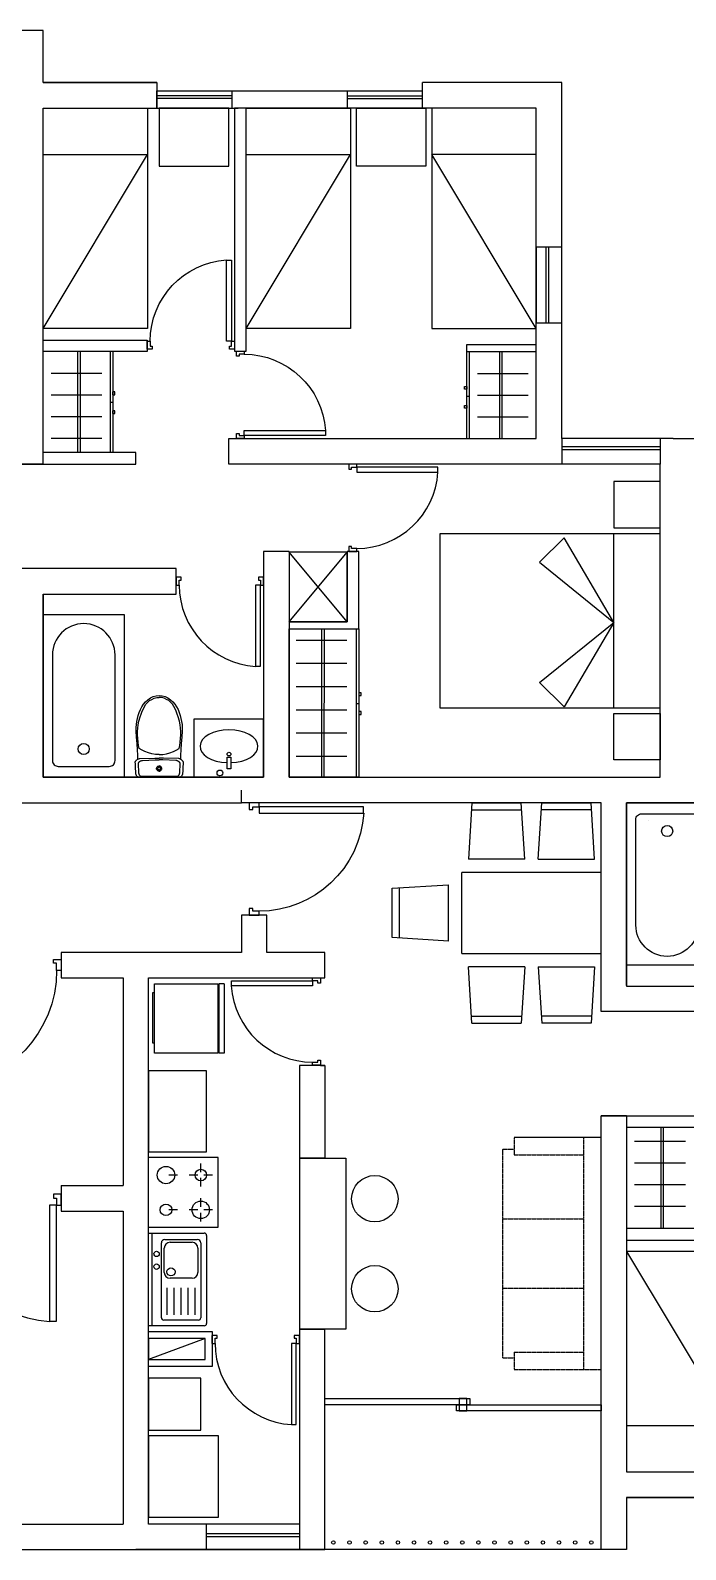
# Model space of a CAD drawing. Header units: inches. Extents: x -1960 to 5063, y 53 to 5870.
# Drawn here: x 1763 to 2327, y 2011 to 3321 of the extents above; entities that cross this region are included whole.
import ezdxf

# ---------------------------------------------------------------- set-up
doc = ezdxf.new("R2010")
doc.units = ezdxf.units.IN
doc.header["$MEASUREMENT"] = 0
doc.linetypes.add('HIDDEN', pattern=[0.375, 0.25, -0.125])
for name, color, linetype in [('00_CONJUNTO', 1, 'Continuous'), ('01 BLOQUES MUEBLES', 1, 'Continuous'), ('01 MUROS', 7, 'Continuous'), ('01 PUERTAS Y VENTANAS', 246, 'Continuous')]:
    doc.layers.add(name, color=color, linetype=linetype)

# ---------------------------------------------------------------- blocks, each defined once
blk = doc.blocks.new('*U26')
at = {"layer": '01 PUERTAS Y VENTANAS'}
for points in [[(1648.7, 4997.8), (1648.7, 5000.8), (1641.2, 5000.8), (1641.2, 4995.8), (1643.8, 4995.8), (1643.8, 4997.8)], [(1726.7, 4997.8), (1648.7, 4997.8), (1648.7, 4993.1), (1726.7, 4993.1)], [(1648.7, 4916.8), (1648.7, 4919.8), (1643.8, 4919.8), (1643.8, 4921.8), (1641.2, 4921.8), (1641.2, 4916.8)]]:
    blk.add_lwpolyline(points, close=True, dxfattribs=at)
at = {"layer": '01 PUERTAS Y VENTANAS', "color": 8}
blk.add_arc((1648.6, 4998.1), 78.3, 270.0842, 356.3535, dxfattribs=at)
blk = doc.blocks.new('*U28')
at = {"layer": '01 PUERTAS Y VENTANAS'}
for points in [[(1557.2, 4993.3), (1560.2, 4993.3), (1560.2, 4998.2), (1562.2, 4998.2), (1562.2, 5000.8), (1557.2, 5000.8)], [(1638.2, 4915.3), (1638.2, 4993.3), (1633.5, 4993.3), (1633.5, 4915.3)], [(1638.2, 4993.3), (1641.2, 4993.3), (1641.2, 5000.8), (1636.2, 5000.8), (1636.2, 4998.2), (1638.2, 4998.2)]]:
    blk.add_lwpolyline(points, close=True, dxfattribs=at)
at = {"layer": '01 PUERTAS Y VENTANAS', "color": 8}
blk.add_arc((1638.5, 4993.4), 78.3, 180.0842, 266.3535, dxfattribs=at)
blk = doc.blocks.new('*U27')
at = {"layer": '01 PUERTAS Y VENTANAS'}
for points in [[(1648.7, 4997.8), (1648.7, 5000.8), (1641.2, 5000.8), (1641.2, 4995.8), (1643.8, 4995.8), (1643.8, 4997.8)], [(1726.7, 4997.8), (1648.7, 4997.8), (1648.7, 4993.1), (1726.7, 4993.1)], [(1648.7, 4916.8), (1648.7, 4919.8), (1643.8, 4919.8), (1643.8, 4921.8), (1641.2, 4921.8), (1641.2, 4916.8)]]:
    blk.add_lwpolyline(points, close=True, dxfattribs=at)
at = {"layer": '01 PUERTAS Y VENTANAS', "color": 8}
blk.add_arc((1648.6, 4998.1), 78.3, 270.0842, 356.3535, dxfattribs=at)
blk = doc.blocks.new('*U23')
at = {"layer": '01 PUERTAS Y VENTANAS'}
for points in [[(1557.2, 4993.3), (1560.2, 4993.3), (1560.2, 4998.2), (1562.2, 4998.2), (1562.2, 5000.8), (1557.2, 5000.8)], [(1638.2, 4915.3), (1638.2, 4993.3), (1633.5, 4993.3), (1633.5, 4915.3)], [(1638.2, 4993.3), (1641.2, 4993.3), (1641.2, 5000.8), (1636.2, 5000.8), (1636.2, 4998.2), (1638.2, 4998.2)]]:
    blk.add_lwpolyline(points, close=True, dxfattribs=at)
at = {"layer": '01 PUERTAS Y VENTANAS', "color": 8}
blk.add_arc((1638.5, 4993.4), 78.3, 180.0842, 266.3535, dxfattribs=at)
blk = doc.blocks.new('*U24')
at = {"layer": '01 PUERTAS Y VENTANAS'}
for points in [[(1555.7, 4997.8), (1633.7, 4997.8), (1633.7, 4993.1), (1555.7, 4993.1)], [(1633.7, 4997.8), (1633.7, 5000.8), (1641.2, 5000.8), (1641.2, 4995.8), (1638.7, 4995.8), (1638.7, 4997.8)], [(1633.7, 4916.8), (1633.7, 4919.8), (1638.7, 4919.8), (1638.7, 4921.8), (1641.2, 4921.8), (1641.2, 4916.8)]]:
    blk.add_lwpolyline(points, close=True, dxfattribs=at)
at = {"layer": '01 PUERTAS Y VENTANAS', "color": 8}
blk.add_arc((1633.8, 4998.1), 78.3, 183.6465, 269.9158, dxfattribs=at)
blk = doc.blocks.new('*U25')
at = {"layer": '01 PUERTAS Y VENTANAS'}
for points in [[(1644.2, 4993.3), (1641.2, 4993.3), (1641.2, 5000.8), (1646.2, 5000.8), (1646.2, 4998.2), (1644.2, 4998.2)], [(1725.2, 4993.3), (1722.2, 4993.3), (1722.2, 4998.2), (1720.2, 4998.2), (1720.2, 5000.8), (1725.2, 5000.8)], [(1644.2, 4915.3), (1644.2, 4993.3), (1648.9, 4993.3), (1648.9, 4915.3)]]:
    blk.add_lwpolyline(points, close=True, dxfattribs=at)
at = {"layer": '01 PUERTAS Y VENTANAS', "color": 8}
blk.add_arc((1644, 4993.4), 78.3, 273.6465, 359.9158, dxfattribs=at)

msp = doc.modelspace()

# ---------------------------------------------------------------- linework, layer by layer
at = {"color": 7, "ltscale": 2}
for p, q in [((1853.7, 2956.6), (1773.7, 2956.6)), ((1853.7, 2946.6), (1853.7, 2956.6)), ((1773.7, 2946.6), (1853.7, 2946.6)), ((2276.6, 2384.6), (2356.6, 2384.6)), ((2356.6, 2374.6), (2276.6, 2374.6))]:
    msp.add_line(p, q, dxfattribs=at)
at = {"color": 7, "ltscale": 9}
msp.add_line((1913.3, 2192.6), (1864.6, 2174.6), dxfattribs=at)
at = {"layer": '00_CONJUNTO', "color": 7}
for q in [(1994.6, 2200.6), (2016.6, 2200.6)]:
    msp.add_line((1994.6, 2200.6), q, dxfattribs=at)
at = {"layer": '01 BLOQUES MUEBLES', "color": 7}
for p, q in [((1873.7, 3253.6), (1873.7, 3203.6)), ((1933.7, 3253.6), (1873.7, 3253.6)), ((1933.7, 3203.6), (1933.7, 3253.6)), ((2043.7, 3203.6), (2043.7, 3253.6)), ((2043.7, 3253.6), (2103.7, 3253.6)), ((2103.7, 3253.6), (2103.7, 3203.6)), ((1873.7, 3203.6), (1933.7, 3203.6)), ((2103.7, 3203.6), (2043.7, 3203.6)), ((1831.6, 3043.6), (1831.6, 2956.6)), ((1833.7, 3043.6), (1833.7, 2956.6)), ((2138.7, 3043.6), (2138.7, 2968.6)), ((2140.8, 3043.6), (2140.8, 2968.6)), ((2222.7, 2883.2), (2201.5, 2862)), ((2265.7, 2810.2), (2222.7, 2883.2)), ((1985.7, 2870.6), (1985.7, 2810.6)), ((2035.7, 2870.6), (1985.7, 2870.6)), ((1985.7, 2810.6), (2035.7, 2870.6)), ((2035.7, 2810.6), (1985.7, 2870.6)), ((2035.7, 2810.6), (2035.7, 2870.6)), ((2201.5, 2862), (2265.7, 2810.2)), ((1985.7, 2810.6), (2035.7, 2810.6)), ((1985.7, 2676.6), (1985.7, 2804.6)), ((1985.7, 2804.6), (2045.7, 2804.6)), ((2045.7, 2804.6), (2045.7, 2676.6)), ((2201.5, 2758.4), (2265.7, 2810.2)), ((2265.7, 2810.2), (2222.7, 2737.2)), ((2222.7, 2737.2), (2201.5, 2758.4)), ((1858.8, 2737.3), (1860.2, 2739.5)), ((1860.2, 2739.5), (1862, 2741.6)), ((1861.1, 2737.7), (1862.3, 2739.6)), ((1862, 2741.6), (1863.9, 2743.4)), ((1862.3, 2739.6), (1863.8, 2741.3)), ((1863.8, 2741.3), (1865.5, 2742.7)), ((1863.9, 2743.4), (1866.1, 2745)), ((1865.5, 2742.7), (1867.4, 2743.8)), ((1866.1, 2745), (1868.5, 2746.2)), ((1867.4, 2743.8), (1869.5, 2744.8)), ((1868.5, 2746.2), (1871.1, 2746.9)), ((1869.5, 2744.8), (1871.6, 2745.3)), ((1871.1, 2746.9), (1873.7, 2747.1)), ((1871.6, 2745.3), (1873.7, 2745.4)), ((1873.7, 2747.1), (1876.4, 2746.9)), ((1875.9, 2745.3), (1873.7, 2745.4)), ((1878, 2744.8), (1875.9, 2745.3)), ((1876.4, 2746.9), (1879, 2746.2)), ((1880, 2743.8), (1878, 2744.8)), ((1879, 2746.2), (1881.3, 2745)), ((1881.9, 2742.7), (1880, 2743.8)), ((1881.3, 2745), (1883.6, 2743.4)), ((1883.6, 2741.3), (1881.9, 2742.7)), ((1883.6, 2743.4), (1885.5, 2741.6)), ((1885.1, 2739.6), (1883.6, 2741.3)), ((1886.3, 2737.7), (1885.1, 2739.6)), ((1885.5, 2741.6), (1887.2, 2739.5)), ((1887.2, 2739.5), (1888.7, 2737.2)), ((1854.4, 2724.7), (1854.9, 2727.4)), ((1854.9, 2727.4), (1855.6, 2729.9)), ((1855.6, 2729.9), (1856.5, 2732.5)), ((1855.6, 2721.8), (1856.3, 2725.1)), ((1856.3, 2725.1), (1857.3, 2728.6)), ((1856.5, 2732.5), (1857.5, 2734.9)), ((1857.3, 2728.6), (1858.2, 2731.1)), ((1857.5, 2734.9), (1858.8, 2737.3)), ((1858.2, 2731.1), (1859.2, 2733.5)), ((1859.2, 2733.5), (1860.1, 2735.7)), ((1860.1, 2735.7), (1861.1, 2737.7)), ((1887.4, 2735.7), (1886.3, 2737.7)), ((1888.3, 2733.5), (1887.4, 2735.7)), ((1889.3, 2731.1), (1888.3, 2733.5)), ((1888.7, 2737.2), (1890, 2734.9)), ((1890.2, 2728.6), (1889.3, 2731.1)), ((1890, 2734.9), (1891, 2732.4)), ((1891.1, 2725.1), (1890.2, 2728.6)), ((1891, 2732.4), (1891.9, 2729.9)), ((1891.8, 2721.8), (1891.1, 2725.1)), ((1891.9, 2729.9), (1892.5, 2727.4)), ((1892.5, 2727.4), (1893, 2724.7)), ((1903.7, 2726.6), (1903.7, 2676.6)), ((1963.7, 2726.6), (1903.7, 2726.6)), ((1963.7, 2676.6), (1963.7, 2726.6)), ((1854, 2719.4), (1854.1, 2722.1)), ((1854, 2716.7), (1854, 2719.4)), ((1854.2, 2711.2), (1854, 2716.7)), ((1854.1, 2722.1), (1854.4, 2724.7)), ((1855.1, 2716), (1855.2, 2719)), ((1855.1, 2713.1), (1855.1, 2716)), ((1855.2, 2710.1), (1855.1, 2713.1)), ((1855.2, 2719), (1855.6, 2721.8)), ((1892.2, 2719), (1891.8, 2721.8)), ((1892.4, 2716), (1892.2, 2719)), ((1892.2, 2710.1), (1892.4, 2713.1)), ((1892.4, 2713.1), (1892.4, 2716)), ((1893, 2724.7), (1893.4, 2722.1)), ((1893.5, 2716.7), (1893.2, 2711.2)), ((1893.4, 2722.1), (1893.5, 2719.4)), ((1893.5, 2719.4), (1893.5, 2716.7)), ((1854.8, 2705.7), (1854.2, 2711.2)), ((1855.1, 2700.3), (1854.8, 2705.7)), ((1855.2, 2695.7), (1855.1, 2700.3)), ((1855.6, 2707), (1855.2, 2710.1)), ((1856, 2704.1), (1855.6, 2707)), ((1856.6, 2701.4), (1856, 2704.1)), ((1859, 2699.9), (1856.6, 2701.4)), ((1861.4, 2698.8), (1859, 2699.9)), ((1864.5, 2697.6), (1861.4, 2698.8)), ((1883, 2697.6), (1886.1, 2698.8)), ((1886.1, 2698.8), (1888.4, 2699.9)), ((1888.4, 2699.9), (1890.9, 2701.4)), ((1890.9, 2701.4), (1891.4, 2704.1)), ((1891.4, 2704.1), (1891.8, 2707)), ((1891.8, 2707), (1892.2, 2710.1)), ((1892.4, 2700.2), (1892.2, 2695.7)), ((1892.7, 2705.6), (1892.4, 2700.2)), ((1893.2, 2711.2), (1892.7, 2705.6)), ((1853.1, 2690), (1853.2, 2690.3)), ((1853.1, 2689.8), (1853.1, 2690)), ((1853.2, 2687.8), (1853.1, 2689.8)), ((1853.2, 2690.3), (1853.3, 2690.6)), ((1853.3, 2685.8), (1853.2, 2687.8)), ((1853.3, 2690.6), (1853.6, 2690.9)), ((1853.4, 2683.9), (1853.3, 2685.8)), ((1853.6, 2690.9), (1853.8, 2691.2)), ((1853.8, 2691.2), (1854.1, 2691.5)), ((1854.1, 2691.5), (1854.4, 2691.7)), ((1854.4, 2691.7), (1854.8, 2692)), ((1854.8, 2692), (1855.1, 2692.2)), ((1855.1, 2692.2), (1855.4, 2692.2)), ((1855.4, 2692.2), (1855.2, 2695.7)), ((1855.4, 2692.2), (1855.8, 2692.4)), ((1855.8, 2692.4), (1856.3, 2692.6)), ((1855.9, 2688.8), (1856, 2689)), ((1855.9, 2688.6), (1855.9, 2688.8)), ((1855.9, 2686.9), (1855.9, 2688.6)), ((1856, 2685.2), (1855.9, 2686.9)), ((1856, 2689), (1856.1, 2689.3)), ((1856.1, 2689.3), (1856.3, 2689.6)), ((1856.3, 2692.6), (1856.7, 2692.7)), ((1856.3, 2689.6), (1856.5, 2689.8)), ((1856.5, 2689.8), (1856.8, 2690.1)), ((1856.7, 2692.7), (1857.1, 2692.7)), ((1856.8, 2690.1), (1857, 2690.3)), ((1857, 2690.3), (1857.3, 2690.5)), ((1857.1, 2692.7), (1869.9, 2693.1)), ((1857.3, 2690.5), (1857.6, 2690.7)), ((1857.6, 2690.7), (1857.8, 2690.7)), ((1857.8, 2690.7), (1858.3, 2690.9)), ((1858.3, 2690.9), (1858.7, 2691)), ((1858.7, 2691), (1859, 2691.1)), ((1859, 2691.1), (1859.3, 2691.2)), ((1859.3, 2691.2), (1870.4, 2691.5)), ((1867.5, 2696.8), (1864.5, 2697.6)), ((1870.5, 2696.3), (1867.5, 2696.8)), ((1869.9, 2693.1), (1873.7, 2693.1)), ((1870.4, 2691.5), (1873.7, 2691.5)), ((1873.7, 2696.1), (1870.5, 2696.3)), ((1871.9, 2685.5), (1872.3, 2685.9)), ((1872.3, 2685.9), (1872.7, 2686.1)), ((1872.7, 2686.1), (1873.2, 2686.3)), ((1873.2, 2686.3), (1873.7, 2686.4)), ((1873.7, 2696.1), (1876.9, 2696.3)), ((1877.5, 2693.1), (1873.7, 2693.1)), ((1877, 2691.5), (1873.7, 2691.5)), ((1874.2, 2686.3), (1873.7, 2686.4)), ((1874.7, 2686.1), (1874.2, 2686.3)), ((1875.1, 2685.9), (1874.7, 2686.1)), ((1875.5, 2685.5), (1875.1, 2685.9)), ((1876.9, 2696.3), (1879.9, 2696.8)), ((1888.1, 2691.2), (1877, 2691.5)), ((1890.4, 2692.7), (1877.5, 2693.1)), ((1879.9, 2696.8), (1883, 2697.6)), ((1888.4, 2691.1), (1888.1, 2691.2)), ((1888.8, 2691), (1888.4, 2691.1)), ((1889.2, 2690.9), (1888.8, 2691)), ((1889.6, 2690.7), (1889.2, 2690.9)), ((1889.6, 2690.7), (1889.8, 2690.7)), ((1889.8, 2690.7), (1890.1, 2690.5)), ((1890.1, 2690.5), (1890.4, 2690.3)), ((1890.7, 2692.7), (1890.4, 2692.7)), ((1890.4, 2690.3), (1890.7, 2690.1)), ((1891.1, 2692.6), (1890.7, 2692.7)), ((1890.7, 2690.1), (1890.9, 2689.8)), ((1890.9, 2689.8), (1891.2, 2689.5)), ((1891.6, 2692.4), (1891.1, 2692.6)), ((1891.2, 2689.5), (1891.3, 2689.3)), ((1891.3, 2689.3), (1891.4, 2689)), ((1891.4, 2689), (1891.5, 2688.8)), ((1891.5, 2686.9), (1891.4, 2685.2)), ((1891.5, 2688.8), (1891.5, 2688.6)), ((1891.5, 2688.6), (1891.5, 2686.9)), ((1892.1, 2692.2), (1891.6, 2692.4)), ((1892.2, 2695.7), (1892.1, 2692.2)), ((1892.1, 2692.2), (1892.3, 2692.2)), ((1892.3, 2692.2), (1892.7, 2692)), ((1892.7, 2692), (1893, 2691.7)), ((1893, 2691.7), (1893.3, 2691.5)), ((1893.3, 2691.5), (1893.6, 2691.2)), ((1893.6, 2691.2), (1893.9, 2690.9)), ((1893.9, 2690.9), (1894.1, 2690.6)), ((1894.1, 2690.6), (1894.2, 2690.3)), ((1894.2, 2685.8), (1894.1, 2683.9)), ((1894.2, 2690.3), (1894.3, 2690)), ((1894.3, 2687.8), (1894.2, 2685.8)), ((1894.3, 2690), (1894.3, 2689.8)), ((1894.3, 2689.8), (1894.3, 2687.8)), ((1932.4, 2683.8), (1932.4, 2693.8)), ((1932.4, 2693.8), (1935.4, 2693.8)), ((1935.4, 2693.8), (1935.4, 2683.8)), ((1853.5, 2681.9), (1853.4, 2683.9)), ((1853.6, 2679.9), (1853.5, 2681.9)), ((1853.6, 2679.6), (1853.6, 2679.9)), ((1853.7, 2679.3), (1853.6, 2679.6)), ((1853.8, 2679), (1853.7, 2679.3)), ((1853.9, 2678.7), (1853.8, 2679)), ((1854, 2678.4), (1853.9, 2678.7)), ((1854.2, 2678.1), (1854, 2678.4)), ((1854.4, 2677.7), (1854.2, 2678.1)), ((1854.7, 2677.4), (1854.4, 2677.7)), ((1855.1, 2677.1), (1854.7, 2677.4)), ((1855.4, 2676.9), (1855.1, 2677.1)), ((1855.7, 2676.8), (1855.4, 2676.9)), ((1856, 2676.7), (1855.7, 2676.8)), ((1856.1, 2683.5), (1856, 2685.2)), ((1856.4, 2676.7), (1856, 2676.7)), ((1856.2, 2681.8), (1856.1, 2683.5)), ((1856.3, 2680.1), (1856.2, 2681.8)), ((1856.3, 2679.8), (1856.3, 2680.1)), ((1856.4, 2679.6), (1856.3, 2679.8)), ((1856.5, 2679.3), (1856.4, 2679.6)), ((1856.7, 2676.7), (1856.4, 2676.7)), ((1856.6, 2679.1), (1856.5, 2679.3)), ((1856.7, 2678.8), (1856.6, 2679.1)), ((1856.8, 2678.5), (1856.7, 2678.8)), ((1857, 2676.6), (1856.7, 2676.7)), ((1857, 2678.2), (1856.8, 2678.5)), ((1857.2, 2677.9), (1857, 2678.2)), ((1873.7, 2676.6), (1857, 2676.6)), ((1857.6, 2677.6), (1857.2, 2677.9)), ((1857.8, 2677.4), (1857.6, 2677.6)), ((1858.1, 2677.3), (1857.8, 2677.4)), ((1858.4, 2677.3), (1858.1, 2677.3)), ((1858.7, 2677.3), (1858.4, 2677.3)), ((1859, 2677.3), (1858.7, 2677.3)), ((1859.3, 2677.2), (1859, 2677.3)), ((1873.7, 2677.2), (1859.3, 2677.2)), ((1871.5, 2684.6), (1871.7, 2685.1)), ((1871.5, 2684.1), (1871.5, 2684.6)), ((1871.5, 2683.6), (1871.5, 2684.1)), ((1871.7, 2683.2), (1871.5, 2683.6)), ((1871.7, 2685.1), (1871.9, 2685.5)), ((1872, 2682.7), (1871.7, 2683.2)), ((1872.3, 2682.4), (1872, 2682.7)), ((1872.7, 2682.1), (1872.3, 2682.4)), ((1872.5, 2684.5), (1872.7, 2684.8)), ((1872.5, 2684.1), (1872.5, 2684.5)), ((1872.5, 2683.8), (1872.5, 2684.1)), ((1872.7, 2683.4), (1872.5, 2683.8)), ((1872.7, 2684.8), (1873, 2685.1)), ((1873, 2683.1), (1872.7, 2683.4)), ((1873.2, 2681.9), (1872.7, 2682.1)), ((1873, 2685.1), (1873.3, 2685.3)), ((1873.3, 2682.9), (1873, 2683.1)), ((1873.7, 2681.9), (1873.2, 2681.9)), ((1873.3, 2685.3), (1873.7, 2685.4)), ((1873.7, 2682.9), (1873.3, 2682.9)), ((1874.1, 2685.3), (1873.7, 2685.4)), ((1873.7, 2682.9), (1874.1, 2682.9)), ((1873.7, 2681.9), (1874.2, 2681.9)), ((1888.2, 2677.2), (1873.7, 2677.2)), ((1890.4, 2676.6), (1873.7, 2676.6)), ((1874.5, 2685.1), (1874.1, 2685.3)), ((1874.1, 2682.9), (1874.5, 2683.1)), ((1874.2, 2681.9), (1874.7, 2682.1)), ((1874.8, 2684.8), (1874.5, 2685.1)), ((1874.5, 2683.1), (1874.7, 2683.4)), ((1874.7, 2683.4), (1874.9, 2683.8)), ((1874.7, 2682.1), (1875.1, 2682.4)), ((1874.9, 2684.5), (1874.8, 2684.8)), ((1875, 2684.1), (1874.9, 2684.5)), ((1874.9, 2683.8), (1875, 2684.1)), ((1875.1, 2682.4), (1875.5, 2682.7)), ((1875.7, 2685.1), (1875.5, 2685.5)), ((1875.5, 2682.7), (1875.7, 2683.2)), ((1875.9, 2684.6), (1875.7, 2685.1)), ((1875.7, 2683.2), (1875.9, 2683.6)), ((1876, 2684.1), (1875.9, 2684.6)), ((1875.9, 2683.6), (1876, 2684.1)), ((1888.4, 2677.2), (1888.2, 2677.2)), ((1888.7, 2677.3), (1888.4, 2677.2)), ((1889, 2677.3), (1888.7, 2677.3)), ((1889.3, 2677.3), (1889, 2677.3)), ((1889.6, 2677.4), (1889.3, 2677.3)), ((1889.8, 2677.6), (1889.6, 2677.4)), ((1890.2, 2677.9), (1889.8, 2677.6)), ((1890.4, 2678.2), (1890.2, 2677.9)), ((1890.6, 2678.5), (1890.4, 2678.2)), ((1890.7, 2676.6), (1890.4, 2676.6)), ((1890.7, 2678.8), (1890.6, 2678.5)), ((1890.9, 2679), (1890.7, 2678.8)), ((1891.1, 2676.7), (1890.7, 2676.6)), ((1891, 2679.3), (1890.9, 2679)), ((1891.1, 2679.8), (1891, 2679.6)), ((1891, 2679.6), (1891, 2679.3)), ((1891.2, 2681.8), (1891.1, 2680.1)), ((1891.1, 2680.1), (1891.1, 2679.8)), ((1891.4, 2676.7), (1891.1, 2676.7)), ((1891.3, 2683.5), (1891.2, 2681.8)), ((1891.4, 2685.2), (1891.3, 2683.5)), ((1891.7, 2676.7), (1891.4, 2676.7)), ((1892.1, 2676.9), (1891.7, 2676.7)), ((1892.4, 2677.1), (1892.1, 2676.9)), ((1892.8, 2677.4), (1892.4, 2677.1)), ((1893, 2677.7), (1892.8, 2677.4)), ((1893.2, 2678.1), (1893, 2677.7)), ((1893.4, 2678.4), (1893.2, 2678.1)), ((1893.5, 2678.7), (1893.4, 2678.4)), ((1893.7, 2679), (1893.5, 2678.7)), ((1893.8, 2679.3), (1893.7, 2679)), ((1893.9, 2679.9), (1893.8, 2679.6)), ((1893.8, 2679.6), (1893.8, 2679.3)), ((1894, 2681.9), (1893.9, 2679.9)), ((1894.1, 2683.9), (1894, 2681.9)), ((1903.7, 2676.6), (1963.7, 2676.6)), ((1933.9, 2683.8), (1932.4, 2683.8)), ((1935.4, 2683.8), (1933.9, 2683.8)), ((2045.7, 2676.6), (1985.7, 2676.6)), ((2143.3, 2654.6), (2140.3, 2606.1)), ((2143.3, 2654.6), (2185.8, 2654.6)), ((2143.3, 2648.6), (2185.8, 2648.6)), ((2188.9, 2606.1), (2185.8, 2654.6)), ((2200.4, 2606.1), (2203.5, 2654.6)), ((2203.5, 2654.6), (2246, 2654.6)), ((2246, 2648.6), (2203.5, 2648.6)), ((2249, 2606.1), (2246, 2654.6)), ((2134.6, 2524.6), (2134.6, 2594.6)), ((2254.6, 2594.6), (2134.6, 2594.6)), ((2188.9, 2606.1), (2140.3, 2606.1)), ((2200.4, 2606.1), (2249, 2606.1)), ((2074.6, 2580.9), (2123.2, 2583.9)), ((2074.6, 2538.4), (2074.6, 2580.9)), ((2080.7, 2580.9), (2080.7, 2538.4)), ((2123.2, 2535.3), (2123.2, 2583.9)), ((2123.2, 2535.3), (2074.6, 2538.4)), ((2134.6, 2524.6), (2254.6, 2524.6)), ((2188.9, 2513.2), (2140.3, 2513.2)), ((2143.3, 2464.6), (2140.3, 2513.2)), ((2188.9, 2513.2), (2185.8, 2464.6)), ((2200.4, 2513.2), (2203.5, 2464.6)), ((2200.4, 2513.2), (2249, 2513.2)), ((2249, 2513.2), (2246, 2464.6)), ((1868, 2490.7), (1868, 2447.5)), ((1869.6, 2490.7), (1868, 2490.7)), ((1869.6, 2438.6), (1869.6, 2498.6)), ((1869.6, 2498.6), (1924.2, 2498.6)), ((1924.2, 2498.6), (1924.2, 2438.6)), ((1925.2, 2498.6), (1925.2, 2438.6)), ((1929.6, 2498.6), (1925.2, 2498.6)), ((1929.6, 2498.6), (1929.6, 2438.6)), ((2143.3, 2470.7), (2185.8, 2470.7)), ((2143.3, 2464.6), (2185.8, 2464.6)), ((2246, 2470.7), (2203.5, 2470.7)), ((2246, 2464.6), (2203.5, 2464.6)), ((1868, 2447.5), (1869.6, 2447.5)), ((1924.2, 2438.6), (1869.6, 2438.6)), ((1929.6, 2438.6), (1925.2, 2438.6)), ((1914.6, 2423.6), (1864.6, 2423.6)), ((1864.6, 2423.6), (1864.6, 2353.6)), ((1914.6, 2353.6), (1914.6, 2423.6)), ((2254.6, 2366), (2179.6, 2366)), ((2254.6, 2166), (2254.6, 2366)), ((1864.6, 2353.6), (1914.6, 2353.6)), ((1994.6, 2348.2), (2034.6, 2348.2)), ((1994.6, 2348.2), (1994.6, 2200.6)), ((2034.6, 2348.2), (2034.6, 2200.6)), ((1864.6, 2203.6), (1864.6, 2283.6)), ((1864.6, 2283.6), (1912.6, 2283.6)), ((1867.6, 2203.6), (1867.6, 2283.6)), ((1914.6, 2281.6), (1914.6, 2205.6)), ((1875.6, 2210.6), (1875.6, 2275.1)), ((1878.1, 2249.6), (1878.1, 2270.6)), ((1878.6, 2278.1), (1906.6, 2278.1)), ((1883.1, 2275.6), (1902.1, 2275.6)), ((1907.1, 2270.6), (1907.1, 2249.6)), ((1909.6, 2275.1), (1909.6, 2245.1)), ((1902.1, 2244.6), (1883.1, 2244.6)), ((1909.6, 2245.1), (1909.6, 2210.6)), ((1880.6, 2213.2), (1880.6, 2236.3)), ((1886.6, 2213.2), (1886.6, 2236.3)), ((1892.6, 2213.2), (1892.6, 2236.3)), ((1898.6, 2213.2), (1898.6, 2236.3)), ((1904.6, 2213.2), (1904.6, 2236.3)), ((1912.6, 2203.6), (1864.6, 2203.6)), ((1907.6, 2208.6), (1877.6, 2208.6)), ((2034.6, 2200.6), (1994.6, 2200.6)), ((1909.6, 2158.6), (1864.6, 2158.6)), ((1864.6, 2158.6), (1864.6, 2113.6)), ((1909.6, 2113.6), (1909.6, 2158.6)), ((1864.6, 2113.6), (1909.6, 2113.6)), ((1924.8, 2108.6), (1864.6, 2108.6)), ((1864.6, 2108.6), (1864.6, 2038.6)), ((1924.8, 2038.6), (1924.8, 2108.6)), ((1864.8, 2038.6), (1924.8, 2038.6))]:
    msp.add_line(p, q, dxfattribs=at)
at = {"layer": '01 BLOQUES MUEBLES', "color": 7, "ltscale": 25}
for p, q in [((1773.7, 3063.6), (1863.7, 3213.6)), ((1948.7, 3063.6), (2038.7, 3213.6)), ((2198.7, 3063.6), (2108.7, 3213.6)), ((2276.6, 2267.6), (2366.6, 2117.6))]:
    msp.add_line(p, q, dxfattribs=at)
at = {"layer": '01 BLOQUES MUEBLES', "color": 7, "ltscale": 9}
for p, q in [((1803.3, 3043.6), (1803.3, 2956.6)), ((1805.5, 3043.6), (1805.5, 2956.6)), ((2167, 3043.6), (2167, 2968.6)), ((2169.1, 3043.6), (2169.1, 2968.6)), ((1824.3, 3024.8), (1780.5, 3024.8)), ((2136.8, 3011.2), (2136.8, 3013.6)), ((2136.8, 3013.6), (2138.8, 3013.6)), ((2138.8, 3013.6), (2138.8, 3011.2)), ((2148.1, 3024.8), (2191.9, 3024.8)), ((1824.3, 3006.1), (1780.5, 3006.1)), ((1831.6, 3000.1), (1833.6, 3000.1)), ((1835.6, 3008.9), (1833.6, 3008.9)), ((1833.6, 3008.9), (1833.6, 3006.5)), ((1833.6, 3006.5), (1835.6, 3006.5)), ((1835.6, 3006.5), (1835.6, 3008.9)), ((2138.8, 3011.2), (2136.8, 3011.2)), ((2140.8, 3004.8), (2138.8, 3004.8)), ((2148.1, 3006.1), (2191.9, 3006.1)), ((1824.3, 2987.5), (1780.5, 2987.5)), ((1835.6, 2992.7), (1833.6, 2992.7)), ((1833.6, 2992.7), (1833.6, 2990.3)), ((1833.6, 2990.3), (1835.6, 2990.3)), ((1835.6, 2990.3), (1835.6, 2992.7)), ((2136.8, 2994.9), (2136.8, 2997.3)), ((2136.8, 2997.3), (2138.8, 2997.3)), ((2138.8, 2994.9), (2136.8, 2994.9)), ((2138.8, 2997.3), (2138.8, 2994.9)), ((2148.1, 2987.5), (2191.9, 2987.5)), ((1824.3, 2968.8), (1780.5, 2968.8)), ((2013.7, 2804.6), (2013.7, 2676.6)), ((2015.8, 2804.6), (2015.7, 2676.6)), ((2043.7, 2676.6), (2043.7, 2804.6)), ((2035.6, 2794.6), (1991.8, 2794.6)), ((2035.6, 2774.6), (1991.8, 2774.6)), ((2035.6, 2754.6), (1991.8, 2754.6)), ((2043.7, 2740.1), (2045.7, 2740.1)), ((2047.7, 2749.4), (2045.7, 2749.4)), ((2045.7, 2749.4), (2045.7, 2747)), ((2045.7, 2747), (2047.7, 2747)), ((2047.7, 2747), (2047.7, 2749.4)), ((2035.6, 2734.6), (1991.8, 2734.6)), ((2047.7, 2733.2), (2045.7, 2733.2)), ((2045.7, 2733.2), (2045.7, 2730.8)), ((2045.7, 2730.8), (2047.7, 2730.8)), ((2047.7, 2730.8), (2047.7, 2733.2)), ((2035.6, 2714.6), (1991.8, 2714.6)), ((2035.6, 2694.6), (1991.8, 2694.6)), ((1843.7, 2676.6), (1843.7, 2676.6)), ((1843.7, 2676.6), (1963.7, 2676.6)), ((2306.3, 2287.6), (2306.3, 2374.6)), ((2308.4, 2287.6), (2308.4, 2374.6)), ((2327.3, 2362.5), (2283.5, 2362.5)), ((2327.3, 2343.8), (2283.5, 2343.8)), ((2327.3, 2325.1), (2283.5, 2325.1)), ((2327.3, 2306.4), (2283.5, 2306.4))]:
    msp.add_line(p, q, dxfattribs=at)
at = {"layer": '01 BLOQUES MUEBLES', "color": 7, "linetype": 'HIDDEN', "ltscale": 0.01}
for p, q in [((2179.6, 2366), (2179.6, 2351)), ((2239.6, 2366), (2239.6, 2166)), ((2169.6, 2356), (2179.6, 2356)), ((2169.6, 2356), (2169.6, 2176)), ((2179.6, 2351), (2239.6, 2351)), ((2169.6, 2296), (2239.6, 2296)), ((2169.6, 2236), (2239.6, 2236)), ((2169.6, 2176), (2179.6, 2176)), ((2179.6, 2181), (2239.6, 2181)), ((2179.6, 2181), (2179.6, 2166)), ((2179.6, 2166), (2254.6, 2166))]:
    msp.add_line(p, q, dxfattribs=at)
at = {"layer": '01 BLOQUES MUEBLES', "color": 7, "ltscale": 0.02}
for p, q in [((1924.6, 2348.6), (1864.6, 2348.6)), ((1924.6, 2288.6), (1924.6, 2348.6)), ((1889.6, 2333.6), (1882.1, 2333.6)), ((1889.6, 2333.6), (1882.1, 2333.6)), ((1889.6, 2333.6), (1882.1, 2333.6)), ((1889.6, 2333.6), (1882.1, 2333.6)), ((1889.6, 2333.6), (1882.1, 2333.6)), ((1907.1, 2333.6), (1899.6, 2333.6)), ((1907.1, 2333.6), (1899.6, 2333.6)), ((1907.1, 2333.6), (1899.6, 2333.6)), ((1907.1, 2333.6), (1899.6, 2333.6)), ((1907.1, 2333.6), (1899.6, 2333.6)), ((1909.6, 2336.1), (1909.6, 2343.6)), ((1909.6, 2336.1), (1909.6, 2343.6)), ((1909.6, 2336.1), (1909.6, 2343.6)), ((1909.6, 2336.1), (1909.6, 2343.6)), ((1909.6, 2336.1), (1909.6, 2343.6)), ((1919.6, 2333.6), (1912.1, 2333.6)), ((1919.6, 2333.6), (1912.1, 2333.6)), ((1919.6, 2333.6), (1912.1, 2333.6)), ((1919.6, 2333.6), (1912.1, 2333.6)), ((1919.6, 2333.6), (1912.1, 2333.6)), ((1909.6, 2323.6), (1909.6, 2331.1)), ((1909.6, 2323.6), (1909.6, 2331.1)), ((1909.6, 2323.6), (1909.6, 2331.1)), ((1909.6, 2323.6), (1909.6, 2331.1)), ((1909.6, 2323.6), (1909.6, 2331.1)), ((1909.6, 2306.1), (1909.6, 2313.6)), ((1909.6, 2306.1), (1909.6, 2313.6)), ((1909.6, 2306.1), (1909.6, 2313.6)), ((1909.6, 2306.1), (1909.6, 2313.6)), ((1909.6, 2306.1), (1909.6, 2313.6)), ((1889.6, 2303.6), (1882.1, 2303.6)), ((1889.6, 2303.6), (1882.1, 2303.6)), ((1889.6, 2303.6), (1882.1, 2303.6)), ((1889.6, 2303.6), (1882.1, 2303.6)), ((1889.6, 2303.6), (1882.1, 2303.6)), ((1907.1, 2303.6), (1899.6, 2303.6)), ((1907.1, 2303.6), (1899.6, 2303.6)), ((1907.1, 2303.6), (1899.6, 2303.6)), ((1907.1, 2303.6), (1899.6, 2303.6)), ((1907.1, 2303.6), (1899.6, 2303.6)), ((1909.6, 2293.6), (1909.6, 2301.1)), ((1909.6, 2293.6), (1909.6, 2301.1)), ((1909.6, 2293.6), (1909.6, 2301.1)), ((1909.6, 2293.6), (1909.6, 2301.1)), ((1909.6, 2293.6), (1909.6, 2301.1)), ((1919.6, 2303.6), (1912.1, 2303.6)), ((1919.6, 2303.6), (1912.1, 2303.6)), ((1919.6, 2303.6), (1912.1, 2303.6)), ((1919.6, 2303.6), (1912.1, 2303.6)), ((1919.6, 2303.6), (1912.1, 2303.6)), ((1864.6, 2288.6), (1924.6, 2288.6)), ((1864.6, 2288.6), (1924.6, 2288.6)), ((1864.6, 2288.6), (1924.6, 2288.6)), ((1864.6, 2288.6), (1924.6, 2288.6)), ((1864.6, 2288.6), (1924.6, 2288.6))]:
    msp.add_line(p, q, dxfattribs=at)
at = {"layer": '01 BLOQUES MUEBLES', "color": 7, "ltscale": 25}
for points in [[(1773.7, 3253.6), (1863.7, 3253.6), (1863.7, 3063.6), (1773.7, 3063.6)], [(1948.7, 3253.6), (2038.7, 3253.6), (2038.7, 3063.6), (1948.7, 3063.6)], [(2198.7, 3253.6), (2108.7, 3253.6), (2108.7, 3063.6), (2198.7, 3063.6)], [(2276.6, 2077.6), (2366.6, 2077.6), (2366.6, 2267.6), (2276.6, 2267.6)]]:
    msp.add_lwpolyline(points, close=True, dxfattribs=at)
for points in [[(1773.7, 3213.6), (1863.7, 3213.6)], [(1948.7, 3213.6), (2038.7, 3213.6)], [(2198.7, 3213.6), (2108.7, 3213.6)], [(2276.6, 2117.6), (2366.6, 2117.6)]]:
    msp.add_lwpolyline(points, dxfattribs=at)
at = {"layer": '01 BLOQUES MUEBLES', "color": 7}
for points in [[(2265.7, 2891.6), (2305.7, 2891.6), (2305.7, 2931.6), (2265.7, 2931.6)], [(2305.7, 2886.6), (2115.7, 2886.6), (2115.7, 2736.6), (2305.7, 2736.6)], [(1843.7, 2676.6), (1843.7, 2816.6), (1773.7, 2816.6), (1773.7, 2676.6)], [(2265.7, 2731.6), (2305.7, 2731.6), (2305.7, 2691.6), (2265.7, 2691.6)], [(2346.6, 2654.6), (2346.6, 2514.6), (2276.6, 2514.6), (2276.6, 2654.6)]]:
    msp.add_lwpolyline(points, close=True, dxfattribs=at)
msp.add_lwpolyline([(2265.7, 2736.6), (2265.7, 2886.6)], dxfattribs=at)
for points in [[(1835.7, 2691), (1835.7, 2782.1, 0.999997), (1781.7, 2782.1), (1781.7, 2691, 0.414214), (1786.7, 2686), (1830.7, 2686, 0.414214)], [(2338.6, 2640.2), (2338.6, 2549.2, -0.999997), (2284.6, 2549.2), (2284.6, 2640.2, -0.414214), (2289.6, 2645.2), (2333.6, 2645.2, -0.414214)]]:
    msp.add_lwpolyline(points, format="xyb", close=True, dxfattribs=at)
for centre, radius in [((1808.7, 2701), 4.8), ((1933.9, 2696.6), 1.61), ((1926.1, 2680.3), 2.5), ((2311.6, 2630.2), 4.8), ((2059.6, 2313.2), 20), ((1871.5, 2265.6), 2.32), ((1871.5, 2254.6), 2.32), ((1883.9, 2250.1), 3.5), ((2059.6, 2235.6), 20)]:
    msp.add_circle(centre, radius, dxfattribs=at)
at = {"layer": '01 BLOQUES MUEBLES', "color": 7, "ltscale": 0.02}
for centre, radius in [((1879.6, 2333.6), 7.5), ((1879.6, 2333.6), 7.5), ((1879.6, 2333.6), 7.5), ((1879.6, 2333.6), 7.5), ((1879.6, 2333.6), 7.5), ((1909.6, 2333.6), 5), ((1909.6, 2333.6), 5), ((1909.6, 2333.6), 5), ((1909.6, 2333.6), 5), ((1909.6, 2333.6), 5), ((1879.6, 2303.6), 5), ((1879.6, 2303.6), 5), ((1879.6, 2303.6), 5), ((1879.6, 2303.6), 5), ((1879.6, 2303.6), 5), ((1909.6, 2303.6), 7.5), ((1909.6, 2303.6), 7.5), ((1909.6, 2303.6), 7.5), ((1909.6, 2303.6), 7.5), ((1909.6, 2303.6), 7.5)]:
    msp.add_circle(centre, radius, dxfattribs=at)
at = {"layer": '01 BLOQUES MUEBLES', "color": 7}
for centre, radius, start, end in [((1912.6, 2281.6), 2, 0, 90), ((1878.6, 2275.1), 3, 90, 180), ((1883.1, 2270.6), 5, 90, 180), ((1902.1, 2270.6), 5, 0, 90), ((1906.6, 2275.1), 3, 0, 90), ((1883.1, 2249.6), 5, 180, 270), ((1902.1, 2249.6), 5, 270, 0), ((1877.6, 2210.6), 2, 180, 270), ((1907.6, 2210.6), 2, 270, 0), ((1912.6, 2205.6), 2, 270, 360)]:
    msp.add_arc(centre, radius, start, end, dxfattribs=at)
msp.add_ellipse((1933.9, 2703.3), major_axis=(-25, 0), ratio=0.565157, start_param=1.634018, end_param=7.79076, dxfattribs=at)
at = {"layer": '01 MUROS', "color": 7}
for p, q in [((1773.7, 3320.6), (1350.7, 3320.6)), ((1773.7, 3275.6), (1773.7, 3320.6)), ((1871.7, 3275.6), (1773.7, 3275.6)), ((1773.7, 3275.6), (1871.7, 3275.6)), ((1871.7, 3275.6), (1871.7, 3253.6)), ((1871.7, 3275.6), (1871.7, 3268.6)), ((2220.7, 3275.6), (2100.7, 3275.6)), ((2100.7, 3253.6), (2100.7, 3275.6)), ((2220.7, 2968.6), (2220.7, 3275.6)), ((1871.7, 3268.6), (2100.7, 3268.6)), ((1871.7, 3253.6), (1871.7, 3268.6)), ((1871.7, 3268.6), (2100.7, 3268.6)), ((1936.7, 3264.3), (1871.7, 3264.3)), ((1936.7, 3253.6), (1936.7, 3268.6)), ((2035.7, 3268.6), (2035.7, 3253.6)), ((2035.7, 3264.3), (2100.7, 3264.3)), ((1773.7, 3253.6), (1941.7, 3253.6)), ((1773.7, 2968.6), (1773.7, 3253.6)), ((1936.7, 3261.8), (1871.7, 3261.8)), ((1871.7, 3253.6), (1936.7, 3253.6)), ((1948.7, 3253.6), (1938.7, 3253.6)), ((1938.7, 3253.6), (1938.7, 3044)), ((1948.7, 3044), (1948.7, 3253.6)), ((2198.7, 3253.6), (1948.7, 3253.6)), ((1963.7, 3253.6), (1985.7, 3253.6)), ((2035.7, 3261.8), (2100.7, 3261.8)), ((2198.7, 2968.6), (2198.7, 3253.6)), ((1938.7, 3044), (1948.7, 3044)), ((1773.7, 2946.6), (1773.7, 2968.6)), ((1773.7, 2968.6), (1773.7, 2968.6)), ((1933.7, 2946.6), (1933.7, 2968.6)), ((1933.7, 2968.6), (2198.7, 2968.6)), ((2220.7, 2968.6), (2220.7, 2946.6)), ((2316.7, 2968.6), (2220.7, 2968.6)), ((2220.7, 2961.8), (2305.7, 2961.8)), ((2305.7, 2968.6), (2305.7, 2946.6)), ((2316.7, 2968.6), (2412.7, 2968.6)), ((2220.7, 2959.3), (2305.7, 2959.3)), ((1773.7, 2946.6), (1751.7, 2946.6)), ((1751.7, 2946.6), (1773.7, 2946.6)), ((2305.7, 2946.6), (1933.7, 2946.6)), ((2305.7, 2676.6), (2305.7, 2946.6)), ((1985.7, 2871.2), (1963.7, 2871.2)), ((1963.7, 2871.2), (1963.7, 2676.6)), ((2045.7, 2871.2), (2035.7, 2871.2)), ((2035.7, 2871.2), (2035.7, 2810.6)), ((2045.7, 2871.2), (2035.7, 2871.2)), ((2045.7, 2804.6), (2045.7, 2871.2)), ((1888.3, 2856.6), (1751.7, 2856.6)), ((1888.3, 2834.6), (1888.3, 2856.6)), ((1773.7, 2676.6), (1773.7, 2834.6)), ((1773.7, 2834.6), (1888.3, 2834.6)), ((1773.7, 2834.2), (1773.7, 2676.6)), ((2035.7, 2810.6), (1985.7, 2810.6)), ((1985.7, 2810.6), (1985.7, 2804.6)), ((1985.7, 2804.6), (2045.7, 2804.6)), ((1963.7, 2676.6), (1773.7, 2676.6)), ((1985.7, 2676.6), (2305.7, 2676.6)), ((1944.6, 2654.6), (1944.6, 2665.6)), ((1441.7, 2654.6), (1944.6, 2654.6)), ((2254.6, 2654.6), (1944.6, 2654.6)), ((2254.6, 2475), (2254.6, 2654.6)), ((2254.6, 2474.6), (2254.6, 2654.6)), ((2276.6, 2497), (2276.6, 2654.6)), ((2466.6, 2654.6), (2276.6, 2654.6)), ((2276.6, 2654.6), (2276.6, 2496.6)), ((2295.7, 2639.6), (2295.7, 2639.6)), ((1966.6, 2557.7), (1944.6, 2557.7)), ((1944.6, 2557.7), (1944.6, 2525.6)), ((1966.6, 2525.6), (1966.6, 2557.7)), ((1853.6, 2525.6), (1789.2, 2525.6)), ((1789.2, 2525.6), (1789.2, 2503.6)), ((1944.6, 2525.6), (1853.6, 2525.6)), ((2016.6, 2525.6), (1966.6, 2525.6)), ((2016.6, 2503.6), (2016.6, 2525.6)), ((1789.2, 2503.6), (1842.6, 2503.6)), ((1842.6, 2503.6), (1842.6, 2324.6)), ((1864.6, 2032.6), (1864.6, 2503.6)), ((1864.6, 2503.6), (1994.6, 2503.6)), ((1994.6, 2503.6), (2016.6, 2503.6)), ((2276.6, 2496.6), (2391.3, 2496.6)), ((2391.3, 2474.6), (2254.6, 2474.6)), ((2016.6, 2428.2), (1994.6, 2428.2)), ((1994.6, 2428.2), (1994.6, 2032.6)), ((2012.7, 2428.2), (2016.6, 2428.2)), ((2016.6, 2428.2), (2016.6, 2348.2)), ((2254.6, 2010.6), (2254.6, 2384.6)), ((2276.6, 2384.6), (2254.6, 2384.6)), ((2254.6, 2384.6), (2276.6, 2384.6)), ((2276.6, 2384.6), (2276.6, 2362.6)), ((2276.6, 2362.6), (2276.6, 2362.6)), ((2276.6, 2362.6), (2276.6, 2077.6)), ((2016.6, 2348.2), (1994.6, 2348.2)), ((1789.2, 2324.6), (1789.2, 2302.6)), ((1789.2, 2324.6), (1842.6, 2324.6)), ((1789.2, 2302.6), (1842.6, 2302.6)), ((1842.6, 2302.6), (1842.6, 2032.6)), ((1864.6, 2198.6), (1919.3, 2198.6)), ((1913.3, 2192.6), (1864.6, 2192.6)), ((1864.6, 2192.6), (1864.6, 2174.6)), ((1913.3, 2174.6), (1913.3, 2192.6)), ((1919.3, 2198.6), (1919.3, 2168.6)), ((2016.6, 2200.6), (1994.6, 2200.6)), ((2016.6, 2010.6), (2016.6, 2200.6)), ((1864.6, 2174.6), (1913.3, 2174.6)), ((1919.3, 2168.6), (1864.6, 2168.6)), ((2016.6, 2135.6), (2016.6, 2140.9)), ((2016.6, 2140.9), (2141.4, 2140.9)), ((2141.4, 2135.6), (2016.6, 2135.6)), ((2130.1, 2130.4), (2130.1, 2135.6)), ((2130.1, 2135.6), (2254.6, 2135.6)), ((2138.9, 2140.9), (2132.4, 2140.9)), ((2132.4, 2140.9), (2132.4, 2130.4)), ((2138.9, 2130.4), (2138.9, 2140.9)), ((2141.4, 2140.9), (2141.4, 2135.6)), ((2254.6, 2135.6), (2254.6, 2130.4)), ((2254.6, 2130.4), (2130.1, 2130.4)), ((2132.4, 2130.4), (2138.9, 2130.4)), ((2276.6, 2077.6), (2444.6, 2077.6)), ((2276.6, 2055.6), (2276.6, 2010.6)), ((2374.6, 2055.6), (2276.6, 2055.6)), ((2276.6, 2055.6), (2374.6, 2055.6)), ((1361.7, 2032.6), (1842.6, 2032.6)), ((1994.6, 2032.6), (1864.6, 2032.6)), ((1914.6, 2010.6), (1914.6, 2032.6)), ((1994.6, 2033.4), (1994.6, 2010.6)), ((1914.6, 2024.4), (1994.6, 2024.4)), ((1914.6, 2022), (1994.6, 2022)), ((1350.7, 2010.6), (1853.6, 2010.6)), ((2276.6, 2010.6), (1853.6, 2010.6)), ((1853.6, 2010.6), (2016.6, 2010.6))]:
    msp.add_line(p, q, dxfattribs=at)
at = {"layer": '01 MUROS', "color": 7, "ltscale": 2}
for p, q in [((2220.7, 3133.6), (2198.7, 3133.6)), ((2198.7, 3133.6), (2198.7, 3068.6)), ((2207.3, 3068.6), (2207.3, 3133.6)), ((2209.7, 3068.6), (2209.7, 3133.6)), ((2220.7, 3068.6), (2220.7, 3133.6)), ((2198.7, 3068.6), (2220.7, 3068.6))]:
    msp.add_line(p, q, dxfattribs=at)
at = {"layer": '01 MUROS', "color": 7, "ltscale": 9}
for p, q in [((1773.7, 3053.6), (1863.3, 3053.6)), ((1863.3, 3053.6), (1863.3, 3043.6)), ((1863.3, 3043.6), (1773.7, 3043.6)), ((2198.7, 3049.6), (2138.7, 3049.6)), ((2138.7, 3049.6), (2138.7, 3043.6)), ((2138.7, 3043.6), (2198.7, 3043.6)), ((2366.3, 2287.6), (2276.6, 2287.6)), ((2276.6, 2277.6), (2366.3, 2277.6))]:
    msp.add_line(p, q, dxfattribs=at)
at = {"layer": '01 MUROS', "color": 7, "ltscale": 4}
msp.add_line((1985.7, 2871.2), (1985.7, 2676.6), dxfattribs=at)
at = {"layer": '01 MUROS', "color": 7, "ltscale": 9}
for centre in [(2023.9, 2016.8), (2037.8, 2016.8), (2051.7, 2016.8), (2065.6, 2016.8), (2079.5, 2016.8), (2093.4, 2016.8), (2107.2, 2016.8), (2121.1, 2016.8), (2135, 2016.8), (2148.9, 2016.8), (2162.8, 2016.8), (2176.7, 2016.8), (2190.6, 2016.8), (2204.5, 2016.8), (2218.4, 2016.8), (2232.3, 2016.8), (2246.2, 2016.8)]:
    msp.add_circle(centre, 1.5, dxfattribs=at)

# ---------------------------------------------------------------- block references
at = {"layer": '01 PUERTAS Y VENTANAS', "color": 7}
for name, p, xscale, yscale, zscale, rotation in [('*U23', (465.7, 7534.1), -0.8975026016796874, 0.8975026016796874, 0.8975026016796874, 180), ('*U27', (467.3, 7456.9), -0.8975026016796874, 0.8975026016796874, 0.8975026016796874, 180), ('*U25', (7721.9, 4548.5), -1.153931916447351, 1.153931916447351, 1.153931916447351, 90), ('*U26', (8093.2, 4623.8), -1.282146573830468, 1.282146573830468, 1.282146573830468, 90), ('*U26', (-4622.6, 4421.4), 1.282146573830468, 1.282146573830468, 1.282146573830468, 270)]:
    msp.add_blockref(name, p, dxfattribs=dict(at, xscale=xscale, yscale=yscale, zscale=zscale, rotation=rotation))
at = {"layer": '01 PUERTAS Y VENTANAS', "color": 7, "xscale": 0.8975026016796874, "yscale": 0.8975026016796874, "zscale": 0.8975026016796874}
for name, p in [('*U27', (564.3, -1541.6)), ('*U28', (490.7, -1639.2)), ('*U24', (539.7, -1984.6)), ('*U28', (521.6, -2293))]:
    msp.add_blockref(name, p, dxfattribs=at)

doc.saveas('drawing.dxf')
